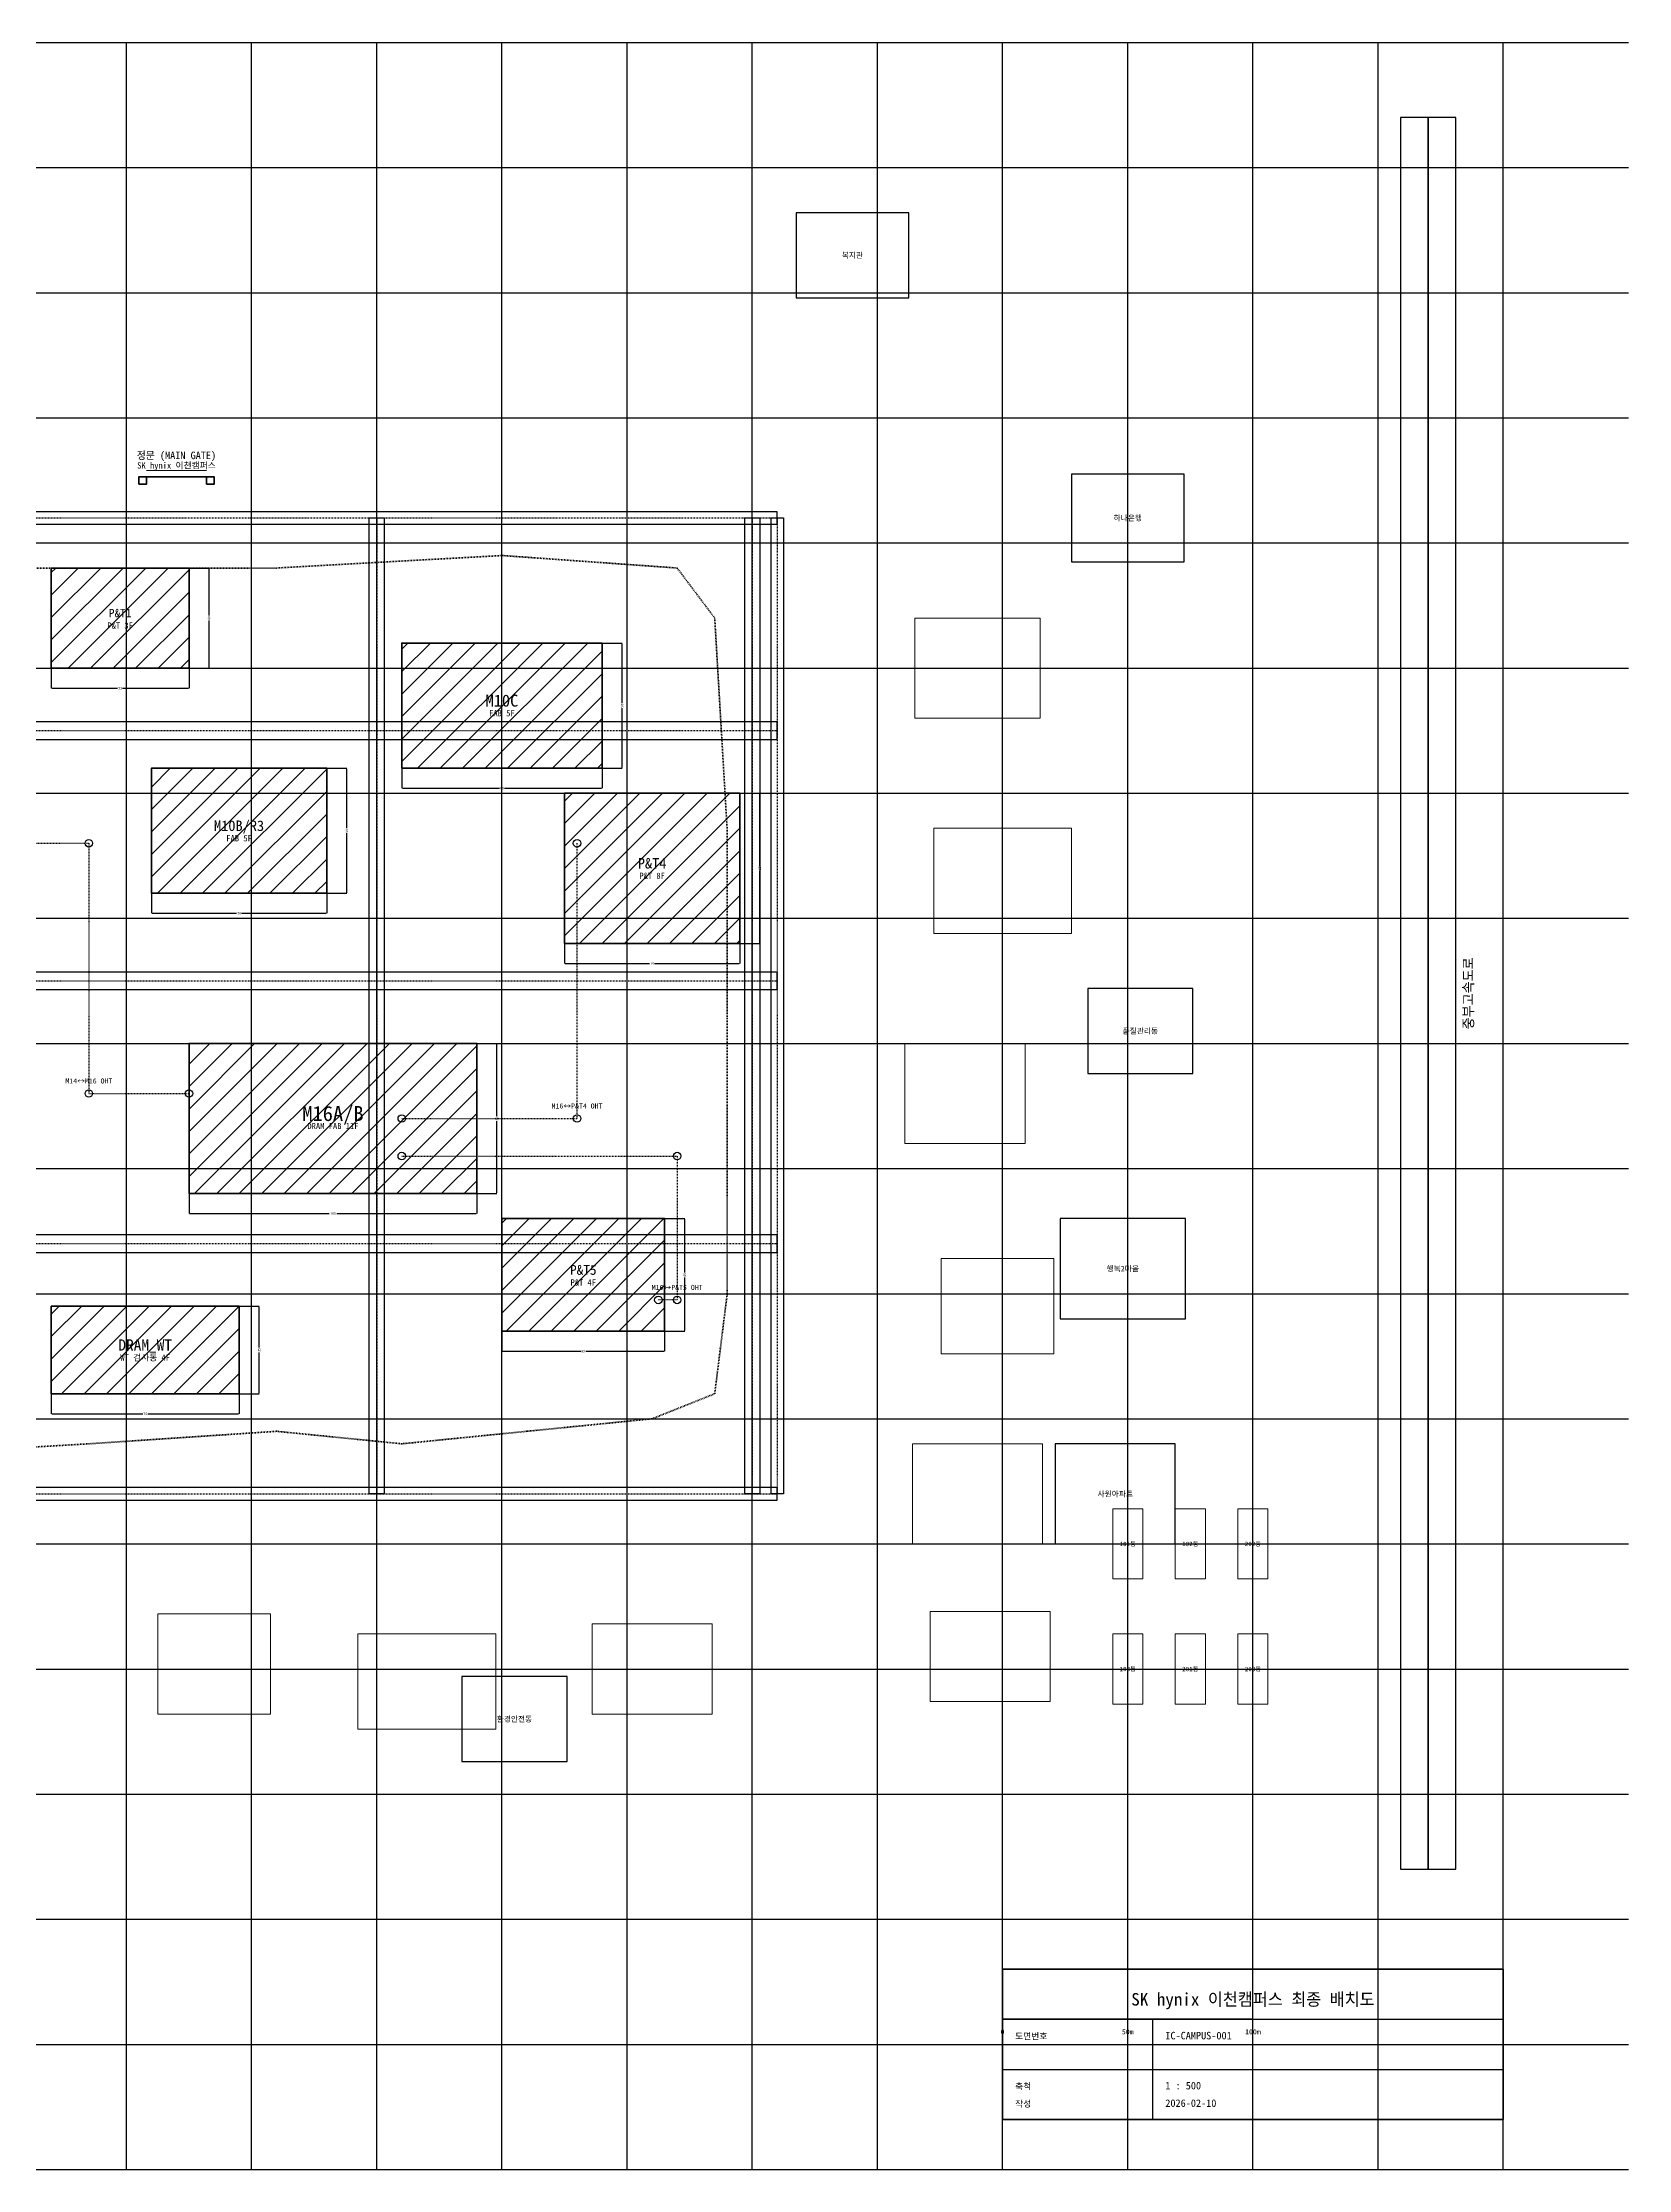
# Model space of a CAD drawing. Header units: metres. Extents: x -500 to 600, y -300 to 550.
# Drawn here: x -34 to 600, y -300 to 550 of the extents above; entities that cross this region are included whole.
import ezdxf
from ezdxf.enums import TextEntityAlignment as Align

# ---------------------------------------------------------------- set-up
doc = ezdxf.new("R2010")
doc.units = ezdxf.units.M
doc.linetypes.add('DASHED', pattern=[0.6, 0.3, -0.3])
for name, color, linetype in [('APARTMENTS', 5, 'Continuous'), ('BOUNDARY', 7, 'DASHED'), ('BUILDINGS_AUX', 8, 'Continuous'), ('BUILDINGS_FAB', 2, 'Continuous'), ('BUILDINGS_OUTER', 9, 'Continuous'), ('BUILDINGS_PT', 30, 'Continuous'), ('BUILDINGS_WT', 6, 'Continuous'), ('DIMENSIONS', 1, 'Continuous'), ('GATE', 1, 'Continuous'), ('GRID', 253, 'Continuous'), ('HIGHWAY', 8, 'Continuous'), ('OHT', 4, 'Continuous'), ('ROADS', 253, 'Continuous'), ('TEXT_MAIN', 7, 'Continuous'), ('TEXT_SUB', 8, 'Continuous'), ('TITLEBLOCK', 7, 'Continuous')]:
    doc.layers.add(name, color=color, linetype=linetype)
doc.dimstyles.get("Standard").update_dxf_attribs({"dimtxt": 2.5, "dimasz": 2.5, "dimexe": 1.25, "dimexo": 0.625, "dimtad": 1, "dimcen": 2.5, "dimazin": 3, "dimtfac": 1, "dimtmove": 0, "dimatfit": 3})

# ---------------------------------------------------------------- blocks, each defined once
blk = doc.blocks.new('_CLOSEDFILLED')
at = {"color": 0, "linetype": 'BYBLOCK'}
blk.add_solid([(-1, 0.2), (0, 0), (-1, -0.2)], dxfattribs=at)
blk = doc.blocks.new('*D5')
for p, q in [((10, 210), (10, 202)), ((80, 210), (80, 202)), ((10.25, 202), (44, 202)), ((46, 202), (79.75, 202))]:
    blk.add_line(p, q)
at = {"layer": 'Defpoints'}
for p in [(10, 210), (80, 210), (10, 202)]:
    blk.add_point(p, dxfattribs=at)
at = {"layer": 'DIMENSIONS', "xscale": 0.25, "yscale": 0.25, "rotation": 180}
blk.add_blockref('_CLOSEDFILLED', (10, 202), dxfattribs=at)
at = {"layer": 'DIMENSIONS', "xscale": 0.25, "yscale": 0.25}
blk.add_blockref('_CLOSEDFILLED', (80, 202), dxfattribs=at)
at = {"layer": 'DIMENSIONS', "insert": (45, 202), "char_height": 1, "attachment_point": 5}
blk.add_mtext('70', dxfattribs=at)
blk = doc.blocks.new('*D6')
for p, q in [((80, 260), (88, 260)), ((88, 236), (88, 259.75)), ((88, 210.25), (88, 234)), ((80, 210), (88, 210))]:
    blk.add_line(p, q)
at = {"layer": 'Defpoints'}
for p in [(80, 260), (80, 210), (88, 210)]:
    blk.add_point(p, dxfattribs=at)
at = {"layer": 'DIMENSIONS', "xscale": 0.25, "yscale": 0.25}
for p, rotation in [((88, 260), 90), ((88, 210), 270)]:
    blk.add_blockref('_CLOSEDFILLED', p, dxfattribs=dict(at, rotation=rotation))
at = {"layer": 'DIMENSIONS', "insert": (88, 235), "char_height": 1, "attachment_point": 5, "rotation": 90}
blk.add_mtext('50', dxfattribs=at)
blk = doc.blocks.new('*D7')
for p, q in [((110, 260), (110, 252)), ((190, 260), (190, 252)), ((110.25, 252), (149, 252)), ((151, 252), (189.75, 252))]:
    blk.add_line(p, q)
at = {"layer": 'Defpoints'}
for p in [(110, 260), (190, 260), (110, 252)]:
    blk.add_point(p, dxfattribs=at)
at = {"layer": 'DIMENSIONS', "xscale": 0.25, "yscale": 0.25, "rotation": 180}
blk.add_blockref('_CLOSEDFILLED', (110, 252), dxfattribs=at)
at = {"layer": 'DIMENSIONS', "xscale": 0.25, "yscale": 0.25}
blk.add_blockref('_CLOSEDFILLED', (190, 252), dxfattribs=at)
at = {"layer": 'DIMENSIONS', "insert": (150, 252), "char_height": 1, "attachment_point": 5}
blk.add_mtext('80', dxfattribs=at)
blk = doc.blocks.new('*D8')
for p, q in [((190, 310), (198, 310)), ((198, 286), (198, 309.75)), ((198, 260.25), (198, 284)), ((190, 260), (198, 260))]:
    blk.add_line(p, q)
at = {"layer": 'Defpoints'}
for p in [(190, 310), (190, 260), (198, 260)]:
    blk.add_point(p, dxfattribs=at)
at = {"layer": 'DIMENSIONS', "xscale": 0.25, "yscale": 0.25}
for p, rotation in [((198, 310), 90), ((198, 260), 270)]:
    blk.add_blockref('_CLOSEDFILLED', p, dxfattribs=dict(at, rotation=rotation))
at = {"layer": 'DIMENSIONS', "insert": (198, 285), "char_height": 1, "attachment_point": 5, "rotation": 90}
blk.add_mtext('50', dxfattribs=at)
blk = doc.blocks.new('*D9')
for p, q in [((25, 90), (25, 82)), ((140, 90), (140, 82)), ((25.25, 82), (81, 82)), ((84, 82), (139.75, 82))]:
    blk.add_line(p, q)
at = {"layer": 'Defpoints'}
for p in [(25, 90), (140, 90), (25, 82)]:
    blk.add_point(p, dxfattribs=at)
at = {"layer": 'DIMENSIONS', "xscale": 0.25, "yscale": 0.25, "rotation": 180}
blk.add_blockref('_CLOSEDFILLED', (25, 82), dxfattribs=at)
at = {"layer": 'DIMENSIONS', "xscale": 0.25, "yscale": 0.25}
blk.add_blockref('_CLOSEDFILLED', (140, 82), dxfattribs=at)
at = {"layer": 'DIMENSIONS', "insert": (82.5, 82), "char_height": 1, "attachment_point": 5}
blk.add_mtext('115', dxfattribs=at)
blk = doc.blocks.new('*D10')
for p, q in [((140, 150), (148, 150)), ((148, 121), (148, 149.75)), ((148, 90.25), (148, 119)), ((140, 90), (148, 90))]:
    blk.add_line(p, q)
at = {"layer": 'Defpoints'}
for p in [(140, 150), (140, 90), (148, 90)]:
    blk.add_point(p, dxfattribs=at)
at = {"layer": 'DIMENSIONS', "xscale": 0.25, "yscale": 0.25}
for p, rotation in [((148, 150), 90), ((148, 90), 270)]:
    blk.add_blockref('_CLOSEDFILLED', p, dxfattribs=dict(at, rotation=rotation))
at = {"layer": 'DIMENSIONS', "insert": (148, 120), "char_height": 1, "attachment_point": 5, "rotation": 90}
blk.add_mtext('60', dxfattribs=at)
blk = doc.blocks.new('*D11')
for p, q in [((-30, 10), (-30, 2)), ((45, 10), (45, 2)), ((-29.75, 2), (6.5, 2)), ((8.5, 2), (44.75, 2))]:
    blk.add_line(p, q)
at = {"layer": 'Defpoints'}
for p in [(-30, 10), (45, 10), (-30, 2)]:
    blk.add_point(p, dxfattribs=at)
at = {"layer": 'DIMENSIONS', "xscale": 0.25, "yscale": 0.25, "rotation": 180}
blk.add_blockref('_CLOSEDFILLED', (-30, 2), dxfattribs=at)
at = {"layer": 'DIMENSIONS', "xscale": 0.25, "yscale": 0.25}
blk.add_blockref('_CLOSEDFILLED', (45, 2), dxfattribs=at)
at = {"layer": 'DIMENSIONS', "insert": (7.5, 2), "char_height": 1, "attachment_point": 5}
blk.add_mtext('75', dxfattribs=at)
blk = doc.blocks.new('*D12')
for p, q in [((45, 45), (53, 45)), ((53, 28.5), (53, 44.75)), ((53, 10.25), (53, 26.5)), ((45, 10), (53, 10))]:
    blk.add_line(p, q)
at = {"layer": 'Defpoints'}
for p in [(45, 45), (45, 10), (53, 10)]:
    blk.add_point(p, dxfattribs=at)
at = {"layer": 'DIMENSIONS', "xscale": 0.25, "yscale": 0.25}
for p, rotation in [((53, 45), 90), ((53, 10), 270)]:
    blk.add_blockref('_CLOSEDFILLED', p, dxfattribs=dict(at, rotation=rotation))
at = {"layer": 'DIMENSIONS', "insert": (53, 27.5), "char_height": 1, "attachment_point": 5, "rotation": 90}
blk.add_mtext('35', dxfattribs=at)
blk = doc.blocks.new('*D13')
for p, q in [((-30, 300), (-30, 292)), ((25, 300), (25, 292)), ((-29.75, 292), (-3.5, 292)), ((-1.5, 292), (24.75, 292))]:
    blk.add_line(p, q)
at = {"layer": 'Defpoints'}
for p in [(-30, 300), (25, 300), (-30, 292)]:
    blk.add_point(p, dxfattribs=at)
at = {"layer": 'DIMENSIONS', "xscale": 0.25, "yscale": 0.25, "rotation": 180}
blk.add_blockref('_CLOSEDFILLED', (-30, 292), dxfattribs=at)
at = {"layer": 'DIMENSIONS', "xscale": 0.25, "yscale": 0.25}
blk.add_blockref('_CLOSEDFILLED', (25, 292), dxfattribs=at)
at = {"layer": 'DIMENSIONS', "insert": (-2.5, 292), "char_height": 1, "attachment_point": 5}
blk.add_mtext('55', dxfattribs=at)
blk = doc.blocks.new('*D14')
for p, q in [((25, 340), (33, 340)), ((33, 321), (33, 339.75)), ((33, 300.25), (33, 319)), ((25, 300), (33, 300))]:
    blk.add_line(p, q)
at = {"layer": 'Defpoints'}
for p in [(25, 340), (25, 300), (33, 300)]:
    blk.add_point(p, dxfattribs=at)
at = {"layer": 'DIMENSIONS', "xscale": 0.25, "yscale": 0.25}
for p, rotation in [((33, 340), 90), ((33, 300), 270)]:
    blk.add_blockref('_CLOSEDFILLED', p, dxfattribs=dict(at, rotation=rotation))
at = {"layer": 'DIMENSIONS', "insert": (33, 320), "char_height": 1, "attachment_point": 5, "rotation": 90}
blk.add_mtext('40', dxfattribs=at)
blk = doc.blocks.new('*D15')
for p, q in [((175, 190), (175, 182)), ((245, 190), (245, 182)), ((175.25, 182), (209, 182)), ((211, 182), (244.75, 182))]:
    blk.add_line(p, q)
at = {"layer": 'Defpoints'}
for p in [(175, 190), (245, 190), (175, 182)]:
    blk.add_point(p, dxfattribs=at)
at = {"layer": 'DIMENSIONS', "xscale": 0.25, "yscale": 0.25, "rotation": 180}
blk.add_blockref('_CLOSEDFILLED', (175, 182), dxfattribs=at)
at = {"layer": 'DIMENSIONS', "xscale": 0.25, "yscale": 0.25}
blk.add_blockref('_CLOSEDFILLED', (245, 182), dxfattribs=at)
at = {"layer": 'DIMENSIONS', "insert": (210, 182), "char_height": 1, "attachment_point": 5}
blk.add_mtext('70', dxfattribs=at)
blk = doc.blocks.new('*D16')
for p, q in [((245, 250), (253, 250)), ((253, 221), (253, 249.75)), ((253, 190.25), (253, 219)), ((245, 190), (253, 190))]:
    blk.add_line(p, q)
at = {"layer": 'Defpoints'}
for p in [(245, 250), (245, 190), (253, 190)]:
    blk.add_point(p, dxfattribs=at)
at = {"layer": 'DIMENSIONS', "xscale": 0.25, "yscale": 0.25}
for p, rotation in [((253, 250), 90), ((253, 190), 270)]:
    blk.add_blockref('_CLOSEDFILLED', p, dxfattribs=dict(at, rotation=rotation))
at = {"layer": 'DIMENSIONS', "insert": (253, 220), "char_height": 1, "attachment_point": 5, "rotation": 90}
blk.add_mtext('60', dxfattribs=at)
blk = doc.blocks.new('*D17')
for p, q in [((150, 35), (150, 27)), ((215, 35), (215, 27)), ((150.25, 27), (181.5, 27)), ((183.5, 27), (214.75, 27))]:
    blk.add_line(p, q)
at = {"layer": 'Defpoints'}
for p in [(150, 35), (215, 35), (150, 27)]:
    blk.add_point(p, dxfattribs=at)
at = {"layer": 'DIMENSIONS', "xscale": 0.25, "yscale": 0.25, "rotation": 180}
blk.add_blockref('_CLOSEDFILLED', (150, 27), dxfattribs=at)
at = {"layer": 'DIMENSIONS', "xscale": 0.25, "yscale": 0.25}
blk.add_blockref('_CLOSEDFILLED', (215, 27), dxfattribs=at)
at = {"layer": 'DIMENSIONS', "insert": (182.5, 27), "char_height": 1, "attachment_point": 5}
blk.add_mtext('65', dxfattribs=at)
blk = doc.blocks.new('*D18')
for p, q in [((215, 80), (223, 80)), ((223, 58.5), (223, 79.75)), ((223, 35.25), (223, 56.5)), ((215, 35), (223, 35))]:
    blk.add_line(p, q)
at = {"layer": 'Defpoints'}
for p in [(215, 80), (215, 35), (223, 35)]:
    blk.add_point(p, dxfattribs=at)
at = {"layer": 'DIMENSIONS', "xscale": 0.25, "yscale": 0.25}
for p, rotation in [((223, 80), 90), ((223, 35), 270)]:
    blk.add_blockref('_CLOSEDFILLED', p, dxfattribs=dict(at, rotation=rotation))
at = {"layer": 'DIMENSIONS', "insert": (223, 57.5), "char_height": 1, "attachment_point": 5, "rotation": 90}
blk.add_mtext('45', dxfattribs=at)

msp = doc.modelspace()

# ---------------------------------------------------------------- hatches: boundary and pattern name
at = {"layer": 'BUILDINGS_FAB'}
h = msp.add_hatch(dxfattribs=at)
h.set_pattern_fill('ANSI31', scale=2)
h.paths.add_polyline_path([(110, 260), (190, 260), (190, 310), (110, 310)])
h = msp.add_hatch(dxfattribs=at)
h.set_pattern_fill('ANSI31', scale=2)
h.paths.add_polyline_path([(10, 210), (80, 210), (80, 260), (10, 260)])
h = msp.add_hatch(dxfattribs=at)
h.set_pattern_fill('ANSI31', scale=2)
h.paths.add_polyline_path([(25, 90), (140, 90), (140, 150), (25, 150)])
at = {"layer": 'BUILDINGS_PT'}
h = msp.add_hatch(dxfattribs=at)
h.set_pattern_fill('ANSI31', scale=2)
h.paths.add_polyline_path([(-30, 300), (25, 300), (25, 340), (-30, 340)])
h = msp.add_hatch(dxfattribs=at)
h.set_pattern_fill('ANSI31', scale=2)
h.paths.add_polyline_path([(175, 190), (245, 190), (245, 250), (175, 250)])
h = msp.add_hatch(dxfattribs=at)
h.set_pattern_fill('ANSI31', scale=2)
h.paths.add_polyline_path([(150, 35), (215, 35), (215, 80), (150, 80)])
at = {"layer": 'BUILDINGS_WT'}
h = msp.add_hatch(dxfattribs=at)
h.set_pattern_fill('ANSI31', scale=2)
h.paths.add_polyline_path([(-30, 10), (45, 10), (45, 45), (-30, 45)])

# ---------------------------------------------------------------- linework, layer by layer
at = {"layer": 'APARTMENTS', "lineweight": 18}
for points in [[(394, -64), (406, -64), (406, -36), (394, -36), (394, -64)], [(419, -64), (431, -64), (431, -36), (419, -36), (419, -64)], [(444, -64), (456, -64), (456, -36), (444, -36), (444, -64)], [(394, -114), (406, -114), (406, -86), (394, -86), (394, -114)], [(419, -114), (431, -114), (431, -86), (419, -86), (419, -114)], [(444, -114), (456, -114), (456, -86), (444, -86), (444, -114)]]:
    msp.add_lwpolyline(points, dxfattribs=at)
at = {"layer": 'BOUNDARY', "lineweight": 50}
for p, q in [((60, 340), (-40, 340)), ((150, 345), (60, 340)), ((220, 340), (150, 345)), ((235, 320), (220, 340)), ((240, 235), (235, 320)), ((240, 160), (240, 235)), ((240, 50), (240, 160)), ((235, 10), (240, 50)), ((210, 0), (235, 10)), ((160, -5), (210, 0)), ((-15, -10), (60, -5)), ((60, -5), (110, -10)), ((110, -10), (160, -5)), ((-100, -15), (-15, -10))]:
    msp.add_line(p, q, dxfattribs=at)
at = {"layer": 'BUILDINGS_AUX', "lineweight": 25}
for points in [[(267.5, 448), (312.5, 448), (312.5, 482), (267.5, 482), (267.5, 448)], [(377.5, 342.5), (422.5, 342.5), (422.5, 377.5), (377.5, 377.5), (377.5, 342.5)], [(384, 138), (426, 138), (426, 172), (384, 172), (384, 138)], [(373, 40), (423, 40), (423, 80), (373, 80), (373, 40)], [(371, -50), (419, -50), (419, -10), (371, -10), (371, -50)], [(134, -137), (176, -137), (176, -103), (134, -103), (134, -137)]]:
    msp.add_lwpolyline(points, dxfattribs=at)
at = {"layer": 'BUILDINGS_FAB', "lineweight": 35}
for points in [[(110, 260), (190, 260), (190, 310), (110, 310), (110, 260)], [(10, 210), (80, 210), (80, 260), (10, 260), (10, 210)], [(25, 90), (140, 90), (140, 150), (25, 150), (25, 90)]]:
    msp.add_lwpolyline(points, dxfattribs=at)
at = {"layer": 'BUILDINGS_OUTER', "lineweight": 13}
for points in [[(315, 280), (365, 280), (365, 320), (315, 320), (315, 280)], [(322.5, 194), (377.5, 194), (377.5, 236), (322.5, 236), (322.5, 194)], [(311, 110), (359, 110), (359, 150), (311, 150), (311, 110)], [(325.5, 26), (370.5, 26), (370.5, 64), (325.5, 64), (325.5, 26)], [(314, -50), (366, -50), (366, -10), (314, -10), (314, -50)], [(12.5, -118), (57.5, -118), (57.5, -78), (12.5, -78), (12.5, -118)], [(186, -118), (234, -118), (234, -82), (186, -82), (186, -118)], [(321, -113), (369, -113), (369, -77), (321, -77), (321, -113)], [(92.5, -124), (147.5, -124), (147.5, -86), (92.5, -86), (92.5, -124)]]:
    msp.add_lwpolyline(points, dxfattribs=at)
at = {"layer": 'BUILDINGS_PT', "lineweight": 35}
for points in [[(-30, 300), (25, 300), (25, 340), (-30, 340), (-30, 300)], [(175, 190), (245, 190), (245, 250), (175, 250), (175, 190)], [(150, 35), (215, 35), (215, 80), (150, 80), (150, 35)]]:
    msp.add_lwpolyline(points, dxfattribs=at)
at = {"layer": 'BUILDINGS_WT', "lineweight": 35}
msp.add_lwpolyline([(-30, 10), (45, 10), (45, 45), (-30, 45), (-30, 10)], dxfattribs=at)
at = {"layer": 'GATE', "lineweight": 50}
msp.add_line((5, 376.5), (35, 376.5), dxfattribs=at)
at = {"layer": 'GATE', "color": 1, "lineweight": 18}
msp.add_line((8, 379), (32, 379), dxfattribs=at)
at = {"layer": 'GATE', "lineweight": 35}
for points in [[(5, 373.5), (8, 373.5), (8, 376.5), (5, 376.5), (5, 373.5)], [(32, 373.5), (35, 373.5), (35, 376.5), (32, 376.5), (32, 373.5)]]:
    msp.add_lwpolyline(points, dxfattribs=at)
at = {"layer": 'GRID'}
for p, q in [((-500, 550), (600, 550)), ((0, -300), (0, 550)), ((50, -300), (50, 550)), ((100, -300), (100, 550)), ((150, -300), (150, 550)), ((200, -300), (200, 550)), ((250, -300), (250, 550)), ((300, -300), (300, 550)), ((350, -300), (350, 550)), ((400, -300), (400, 550)), ((450, -300), (450, 550)), ((500, -300), (500, 550)), ((550, -300), (550, 550)), ((-500, 500), (600, 500)), ((-500, 450), (600, 450)), ((-500, 400), (600, 400)), ((-500, 350), (600, 350)), ((-500, 300), (600, 300)), ((-500, 250), (600, 250)), ((-500, 200), (600, 200)), ((-500, 150), (600, 150)), ((-500, 100), (600, 100)), ((-500, 50), (600, 50)), ((-500, 0), (600, 0)), ((-500, -50), (600, -50)), ((-500, -100), (600, -100)), ((-500, -150), (600, -150)), ((-500, -200), (600, -200)), ((-500, -250), (600, -250)), ((-500, -300), (600, -300))]:
    msp.add_line(p, q, dxfattribs=at)
at = {"layer": 'HIGHWAY', "lineweight": 35}
msp.add_line((520, -180), (520, 520), dxfattribs=at)
at = {"layer": 'HIGHWAY', "lineweight": 25}
msp.add_lwpolyline([(509, -180), (531, -180), (531, 520), (509, 520), (509, -180)], dxfattribs=at)
at = {"layer": 'OHT', "linetype": 'DASHED', "lineweight": 25}
for points in [[(-85, 230), (-15, 230), (-15, 130), (25, 130)], [(110, 120), (180, 120), (180, 230)], [(110, 105), (220, 105), (220, 47.5), (212.5, 47.5)]]:
    msp.add_lwpolyline(points, dxfattribs=at)
at = {"layer": 'OHT'}
for centre in [(-15, 230), (180, 230), (-15, 130), (25, 130), (110, 120), (180, 120), (110, 105), (220, 105), (212.5, 47.5), (220, 47.5)]:
    msp.add_circle(centre, 1.5, dxfattribs=at)
at = {"layer": 'ROADS', "linetype": 'DASHED'}
for p, q in [((-210, 360), (260, 360)), ((100, 360), (100, -30)), ((250, 360), (250, -30)), ((260, 360), (260, -30)), ((-210, 275), (260, 275)), ((-210, 175), (260, 175)), ((-210, 70), (260, 70)), ((-210, -30), (260, -30))]:
    msp.add_line(p, q, dxfattribs=at)
at = {"layer": 'ROADS'}
for points in [[(-210, 357.5), (260, 357.5), (260, 362.5), (-210, 362.5), (-210, 357.5)], [(97, 360), (103, 360), (103, -30), (97, -30), (97, 360)], [(247, 360), (253, 360), (253, -30), (247, -30), (247, 360)], [(257.5, 360), (262.5, 360), (262.5, -30), (257.5, -30), (257.5, 360)], [(-210, 271.5), (260, 271.5), (260, 278.5), (-210, 278.5), (-210, 271.5)], [(-210, 171.5), (260, 171.5), (260, 178.5), (-210, 178.5), (-210, 171.5)], [(-210, 66.5), (260, 66.5), (260, 73.5), (-210, 73.5), (-210, 66.5)], [(-210, -32.5), (260, -32.5), (260, -27.5), (-210, -27.5), (-210, -32.5)]]:
    msp.add_lwpolyline(points, dxfattribs=at)
at = {"layer": 'TITLEBLOCK', "lineweight": 25}
for p, q in [((350, -242), (350, -238)), ((400, -242), (400, -238)), ((450, -242), (450, -238))]:
    msp.add_line(p, q, dxfattribs=at)
at = {"layer": 'TITLEBLOCK'}
for p, q in [((350, -240), (550, -240)), ((410, -280), (410, -240)), ((350, -260), (550, -260))]:
    msp.add_line(p, q, dxfattribs=at)
at = {"layer": 'TITLEBLOCK', "lineweight": 35}
msp.add_line((350, -240), (450, -240), dxfattribs=at)
at = {"layer": 'TITLEBLOCK', "lineweight": 50}
msp.add_lwpolyline([(350, -280), (550, -280), (550, -220), (350, -220), (350, -280)], dxfattribs=at)

# ---------------------------------------------------------------- texts
at = {"layer": 'TEXT_MAIN', "color": 1}
msp.add_text('정문 (MAIN GATE)', height=3, dxfattribs=at).set_placement((20, 385), align=Align.MIDDLE_CENTER)
at = {"layer": 'TEXT_MAIN'}
for s, height, p in [('SK hynix 이천캠퍼스', 2.5, (20, 381)), ('P&T1', 3.3, (-2.5, 322)), ('M10C', 4.8, (150, 287)), ('M10B/R3', 4.2, (45, 237)), ('P&T4', 4.2, (210, 222)), ('M16A/B', 6, (82.5, 122)), ('P&T5', 3.9, (182.5, 59.5)), ('DRAM_WT', 4.5, (7.5, 29.5))]:
    msp.add_text(s, height=height, dxfattribs=at).set_placement(p, align=Align.MIDDLE_CENTER)
msp.add_text('중부고속도로', height=4, rotation=90, dxfattribs=at).set_placement((536, 170), align=Align.MIDDLE_CENTER)
at = {"layer": 'TEXT_SUB'}
for s, height, p in [('복지관', 2.2, (290, 465)), ('하나은행', 2.2, (400, 360)), ('P&T 3F', 2.5, (-2.5, 317)), ('FAB 5F', 2.5, (150, 282)), ('FAB 5F', 2.5, (45, 232)), ('P&T 8F', 2.5, (210, 217)), ('품질관리동', 2.2, (405, 155)), ('DRAM FAB 11F', 2.5, (82.5, 117)), ('행복2마을', 2.2, (398, 60)), ('P&T 4F', 2.5, (182.5, 54.5)), ('WT 검사동 4F', 2.5, (7.5, 24.5)), ('사원아파트', 2.2, (395, -30)), ('101동', 1.8, (400, -50)), ('102동', 1.8, (425, -50)), ('202동', 1.8, (450, -50)), ('103동', 1.8, (400, -100)), ('201동', 1.8, (425, -100)), ('203동', 1.8, (450, -100)), ('환경안전동', 2.2, (155, -120))]:
    msp.add_text(s, height=height, dxfattribs=at).set_placement(p, align=Align.MIDDLE_CENTER)
at = {"layer": 'TEXT_SUB', "color": 4}
for s, p in [('M14↔M16 OHT', (-15, 135)), ('M16↔P&T4 OHT', (180, 125)), ('M16↔P&T5 OHT', (220, 52.5))]:
    msp.add_text(s, height=2, dxfattribs=at).set_placement(p, align=Align.MIDDLE_CENTER)
at = {"layer": 'TITLEBLOCK'}
for s, height, p in [('SK hynix 이천캠퍼스 최종 배치도', 5, (450, -232)), ('0', 2, (350, -245)), ('50m', 2, (400, -245)), ('100m', 2, (450, -245))]:
    msp.add_text(s, height=height, dxfattribs=at).set_placement(p, align=Align.MIDDLE_CENTER)
for s, height, p in [('도면번호', 2.5, (355, -248)), ('IC-CAMPUS-001', 3, (415, -248)), ('축척', 2.5, (355, -268)), ('1 : 500', 3, (415, -268)), ('작성', 2.5, (355, -275)), ('2026-02-10', 3, (415, -275))]:
    msp.add_text(s, height=height, dxfattribs=at).set_placement(p)

# ---------------------------------------------------------------- dimensions: what is measured, and where the dimension line sits
at = {"layer": 'DIMENSIONS'}
for base, p1, p2, picture, middle in [((33, 300), (25, 300), (25, 340), '*D14', (33, 320)), ((198, 260), (190, 260), (190, 310), '*D8', (198, 285)), ((88, 210), (80, 210), (80, 260), '*D6', (88, 235)), ((253, 190), (245, 190), (245, 250), '*D16', (253, 220)), ((148, 90), (140, 90), (140, 150), '*D10', (148, 120)), ((223, 35), (215, 35), (215, 80), '*D18', (223, 57.5)), ((53, 10), (45, 10), (45, 45), '*D12', (53, 27.5))]:
    dim = msp.add_linear_dim(base=base, p1=p1, p2=p2, angle=90, dimstyle='Standard', dxfattribs=at)
    dim.commit()
    dim.dimension.update_dxf_attribs({"geometry": picture, "text_midpoint": middle})
for base, p1, p2, picture, middle in [((-30, 292), (-30, 300), (25, 300), '*D13', (-2.5, 292)), ((110, 252), (110, 260), (190, 260), '*D7', (150, 252)), ((10, 202), (10, 210), (80, 210), '*D5', (45, 202)), ((175, 182), (175, 190), (245, 190), '*D15', (210, 182)), ((25, 82), (25, 90), (140, 90), '*D9', (82.5, 82)), ((150, 27), (150, 35), (215, 35), '*D17', (182.5, 27)), ((-30, 2), (-30, 10), (45, 10), '*D11', (7.5, 2))]:
    dim = msp.add_linear_dim(base=base, p1=p1, p2=p2, dimstyle='Standard', dxfattribs=at)
    dim.commit()
    dim.dimension.update_dxf_attribs({"geometry": picture, "text_midpoint": middle})

doc.saveas('drawing.dxf')
